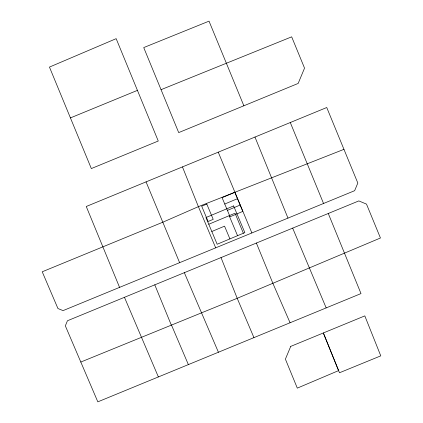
<?xml version="1.0" encoding="UTF-8"?>
<svg xmlns="http://www.w3.org/2000/svg" width="423" height="423" viewBox="0 0 423 423"><rect width="100%" height="100%" fill="white"/><g stroke="black" fill="none" stroke-linecap="round" stroke-linejoin="round"><path stroke-width="0.63" d="M224.745 204.023L237.477 198.678M227.421 210.39L240.153 205.044M208.777 224.253L235.04 213.229L243.368 233.237M211.823 231.503L224.555 226.157L229.906 238.889M119.561 287.36L86.255 206.487L326.746 107.521L357.821 183.037L354.643 190.688L63.053 310.619L57.94 308.52L42.226 271.783L162.903 222.175L198.392 206.651L343.957 149.34M70.424 117.906L137.433 90.369L158.26 141.023L91.336 168.566L49.459 67.083L116.166 38.662L137.433 90.369M243.86 105.782L298.162 83.437L304.539 68.135L291.669 36.838L161.052 89.676L143.73 47.582L209.025 21.15L226.374 63.244L243.86 105.782L178.702 132.6L161.052 89.676M328.269 213.478L360.999 293.578L97.824 401.85L65.343 325.863L67.442 320.756L358.847 200.909L366.498 204.113L380.446 238.001L237.203 298.3L80.809 362.046M290.067 322.744L272.941 283.468L256.37 243.029M184.333 272.666L218.421 352.243M253.937 337.602L237.203 298.3L221.018 257.586M171.489 325.065L188.367 364.615M158.371 376.935L124.452 297.306M326.17 307.886L292.663 228.113M229.155 215.698L237.546 235.685M215.682 247.836L198.392 206.651L182.456 166.905M146.051 181.874L179.611 262.667M218.252 152.185L251.87 232.946M290.289 122.517L323.542 203.474M154.781 284.822L171.326 325.144M254.963 137.047L287.968 218.088M290.733 346.389L285.398 359.122L297.306 388.124L338.596 370.611L323.352 332.964L339.484 372.763L380.774 355.859L364.811 315.891L290.733 346.389M206.794 204.071L201.697 206.213L208.116 221.493L213.208 219.352L206.794 204.071M234.807 192.312L222.075 197.657L230.091 216.756L242.828 211.41L234.807 192.312M233.628 205.927L205.959 217.544L217.168 244.24L244.838 232.624L233.628 205.927"/></g></svg>
